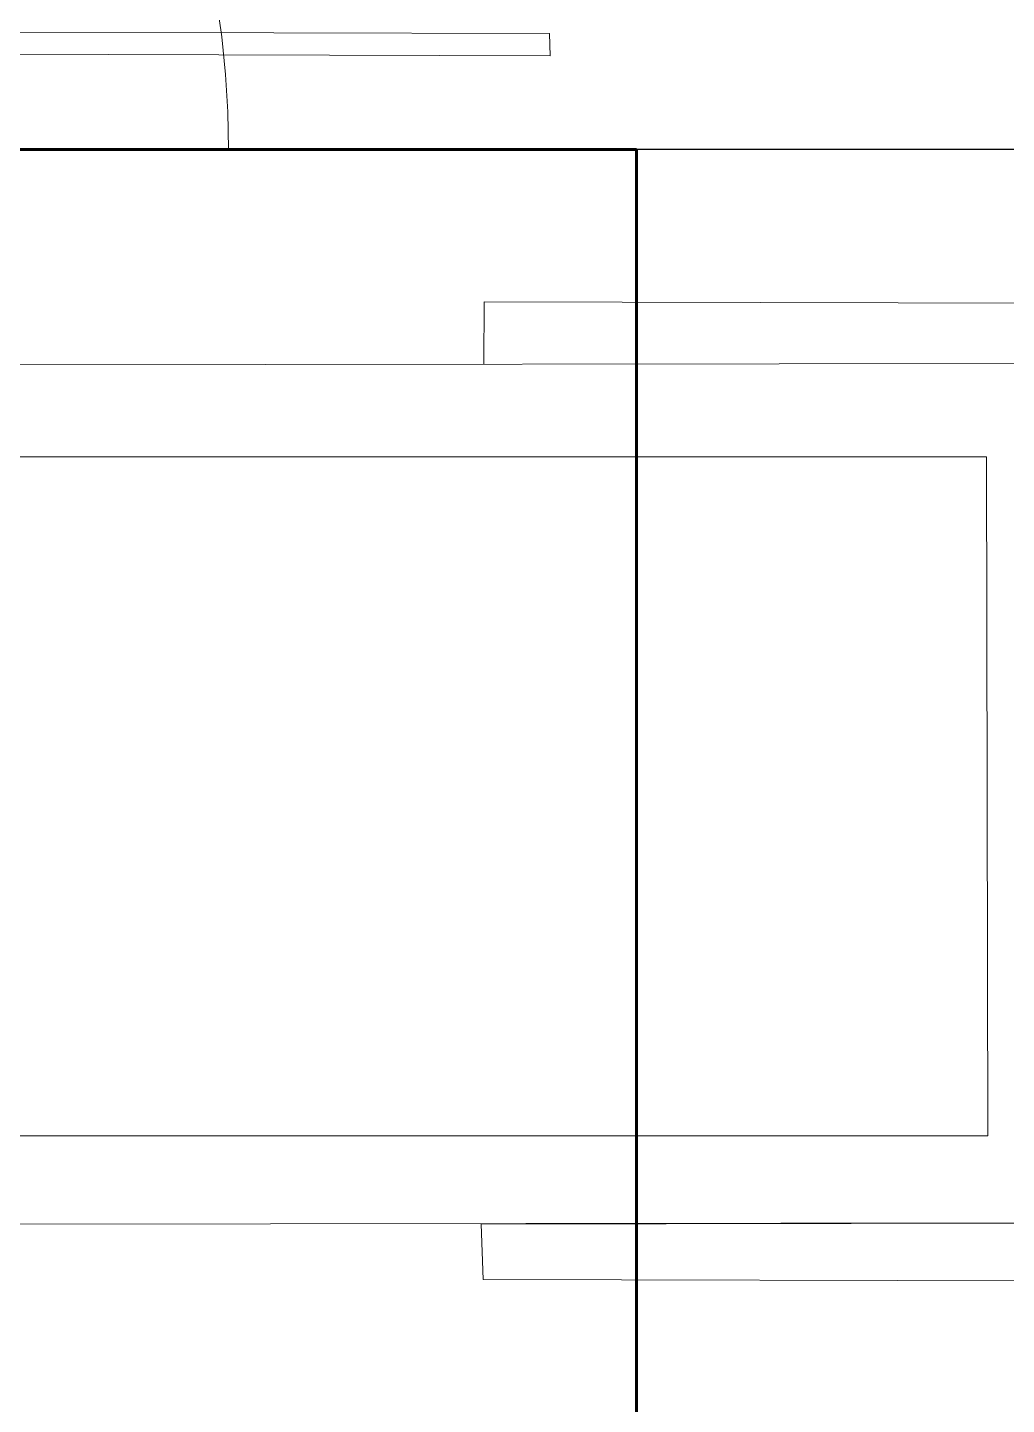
# Paper-space layout '01 Roof Support Layout' of a CAD drawing. Header units: millimetres. Extents: x 5 to 415, y 5 to 287.
# Drawn here: x 130.65 to 137.97, y 144.9 to 155.21 of the extents above; entities that cross this region are included whole.
import ezdxf

# ---------------------------------------------------------------- set-up
doc = ezdxf.new("R2010")
doc.units = ezdxf.units.MM
doc.layers.add('GA_BACKGROUND', color=253, linetype='Continuous')
doc.layers.add('SHEET_GEOMETRY', color=7, linetype='Continuous')

# ---------------------------------------------------------------- blocks, each defined once
blk = doc.blocks.new('SHEET_01_ROOF')
at = {"layer": 'GA_BACKGROUND', "lineweight": 0}
for p, q in [((129.047, 155.178), (134.55, 155.163)), ((134.55, 155.163), (134.556, 154.997)), ((134.556, 154.997), (129.053, 155.012)), ((134.059, 152.692), (134.061, 153.156)), ((134.061, 153.156), (139.239, 153.141)), ((130.502, 152.683), (138.623, 152.694)), ((130.518, 151.996), (137.819, 151.995)), ((137.819, 151.995), (137.829, 146.914)), ((137.829, 146.914), (130.527, 146.915)), ((138.673, 146.265), (130.552, 146.254)), ((134.039, 146.253), (139.226, 146.263)), ((134.054, 145.84), (134.039, 146.253)), ((134.054, 145.84), (134.039, 146.253)), ((139.232, 145.825), (134.054, 145.84))]:
    blk.add_line(p, q, dxfattribs=at)
at = {"layer": 'SHEET_GEOMETRY', "lineweight": 20}
for p, q in [((132.098, 155.137), (132.059, 155.415)), ((132.127, 154.857), (132.098, 155.137)), ((132.144, 154.577), (132.127, 154.857)), ((132.149, 154.296), (132.144, 154.577))]:
    blk.add_line(p, q, dxfattribs=at)
at = {"layer": 'SHEET_GEOMETRY', "lineweight": 60}
for p, q in [((135.201, 154.296), (101.195, 154.296)), ((125.174, 154.296), (132.149, 154.296)), ((135.201, 139.146), (135.201, 154.296))]:
    blk.add_line(p, q, dxfattribs=at)
at = {"layer": 'SHEET_GEOMETRY', "lineweight": 30}
for p, q in [((135.201, 154.296), (112.24, 154.296)), ((138.41, 154.296), (116.616, 154.296)), ((135.201, 139.146), (135.201, 154.296))]:
    blk.add_line(p, q, dxfattribs=at)
at = {"layer": 'SHEET_GEOMETRY', "lineweight": 15}
blk.add_line((134.765, 154.296), (121.25, 154.296), dxfattribs=at)

psp = doc.layouts.new('01 Roof Support Layout')

# ---------------------------------------------------------------- block references
psp.add_blockref('SHEET_01_ROOF', (0, 0))

doc.saveas('drawing.dxf')
